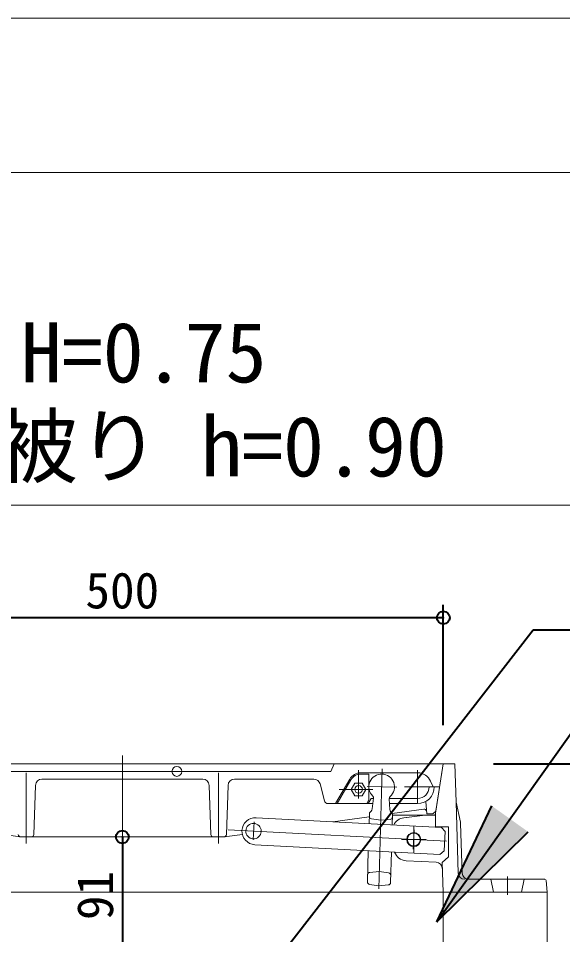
# Model space of a CAD drawing. Units: millimetres at full size, sheet at 1:20. Extents: x -5803 to 5817, y -3160 to 3160.
# Drawn here: x -869 to -445, y 2447 to 3160 of the extents above; entities that cross this region are included whole.
import ezdxf
from ezdxf.enums import TextEntityAlignment as Align

# ---------------------------------------------------------------- set-up
doc = ezdxf.new("R2010")
doc.units = ezdxf.units.MM
doc.header["$LTSCALE"] = 20
doc.header["$PDMODE"] = 32
doc.header["$PDSIZE"] = 10
for name, color, linetype, lineweight in [('0-7_TEMP01', 3, 'Continuous', 18), ('0-9_躯体', 7, 'Continuous', 9), ('0-D_図面枠', 3, 'Continuous', 18), ('0-E_寸法', 1, 'Continuous', 40)]:
    doc.layers.add(name, color=color, linetype=linetype, lineweight=lineweight)
doc.layers.add('0-F_注釈', color=1, linetype='Continuous')
doc.styles.add('ＭＳ ゴシック', font='')
doc.styles.get('ＭＳ ゴシック').set_extended_font_data('MS Gothic')

msp = doc.modelspace()

# ---------------------------------------------------------------- linework, layer by layer
at = {"layer": '0-7_TEMP01'}
for p, q in [((-4176.06, 2781.2), (1523.94, 2781.2)), ((-788.07, 2586.35), (-788.07, 2429.98)), ((-585.67, 2576.13), (-588.31, 2482.6)), ((-863.07, 2572.98), (-863.07, 2517.98)), ((-713.07, 2572.98), (-713.07, 2517.98)), ((-604.07, 2574.98), (-604.07, 2552.98)), ((-597.37, 2562.3), (-574.23, 2561.65)), ((-619.08, 2559.99), (-593.07, 2559.99)), ((-686.25, 2520.66), (-685.52, 2534.76)), ((-535.56, 2519.64), (-705.71, 2528.57)), ((-561.46, 2513.49), (-560.67, 2528.47)), ((-561.06, 2531.49), (-561.06, 2510.5)), ((-570.59, 2520.99), (-551.41, 2520.99)), ((-488.06, 2492.18), (-488.06, 2477.81)), ((-788.07, 2484.49), (-788.07, 2214.49))]:
    msp.add_line(p, q, dxfattribs=at)
msp.add_lwpolyline([(-4296.06, 3160.37), (1643.94, 3160.37), (1643.94, -919.63)], dxfattribs=at)
at = {"layer": '0-9_躯体'}
for p, q in [((-1046.07, 2579.98), (-530.07, 2579.98)), ((-538.07, 2579.98), (-1038.07, 2579.98)), ((-545.68, 2579.98), (-656.01, 2579.98)), ((-625.57, 2573.99), (-623.07, 2579.98)), ((-538.07, 2579.98), (-544.4, 2539.99)), ((-543.93, 2542.98), (-538.07, 2579.98)), ((-529.07, 2579.98), (-538.07, 2579.98)), ((-529.07, 2579.98), (-528.11, 2549.98)), ((-625.57, 2573.99), (-965.57, 2573.99)), ((-602.3, 2572.98), (-558.07, 2572.98)), ((-602.3, 2571.99), (-596.07, 2571.99)), ((-596.07, 2571.99), (-596.07, 2551.76)), ((-558.07, 2574.98), (-558.07, 2548.99)), ((-857, 2524.91), (-855.73, 2563.15)), ((-725.41, 2567.98), (-850.73, 2567.98)), ((-719.13, 2524.91), (-720.4, 2563.15)), ((-705.73, 2563.15), (-707, 2524.91)), ((-638.92, 2567.98), (-700.73, 2567.98)), ((-634.08, 2564.26), (-630.65, 2551.22)), ((-610.95, 2567.98), (-621.92, 2548.99)), ((-620.77, 2548.99), (-610.09, 2567.48)), ((-609.84, 2559.99), (-606.95, 2564.99)), ((-606.95, 2564.99), (-601.18, 2564.99)), ((-598.29, 2559.99), (-601.18, 2564.99)), ((-545.99, 2561.98), (-568.18, 2561.98)), ((-549.06, 2561.98), (-540.92, 2561.98)), ((-546.07, 2561.98), (-547.99, 2566.38)), ((-606.95, 2554.98), (-609.84, 2559.99)), ((-606.95, 2554.98), (-601.18, 2554.98)), ((-601.18, 2554.98), (-598.29, 2559.99)), ((-627.75, 2548.99), (-592.93, 2548.99)), ((-620.77, 2548.99), (-597.67, 2548.99)), ((-597.67, 2548.99), (-596.07, 2551.76)), ((-594.21, 2552.98), (-596.52, 2548.99)), ((-594.21, 2552.98), (-596.52, 2548.99)), ((-594.21, 2552.98), (-592.43, 2552.98)), ((-593.46, 2544.76), (-592.42, 2553.11)), ((-580.24, 2552.98), (-558.07, 2552.98)), ((-579.66, 2544.37), (-580.23, 2552.76)), ((-579.97, 2548.99), (-558.07, 2548.99)), ((-551.64, 2550.68), (-550.92, 2540.99)), ((-528.11, 2549.98), (-524.69, 2534.43)), ((-528.11, 2549.98), (-526.35, 2494.83)), ((-990.79, 2540.22), (-867.41, 2523)), ((-595.66, 2540.91), (-595.88, 2533.32)), ((-595.04, 2542.31), (-594.37, 2542.95)), ((-578.85, 2542.51), (-578.22, 2541.84)), ((-577.67, 2540.41), (-577.9, 2532.38)), ((-553.34, 2544.69), (-577.84, 2541.27)), ((-577.68, 2539.99), (-544.06, 2539.99)), ((-552.06, 2539.99), (-568.84, 2537.89)), ((-546.25, 2540.99), (-550.92, 2540.99)), ((-546.25, 2540.99), (-543.93, 2542.98)), ((-544.06, 2530.99), (-544.06, 2542.1)), ((-539.55, 2530.37), (-683.85, 2537.93)), ((-595.73, 2538.77), (-624.16, 2534.81)), ((-567.07, 2538.11), (-568.84, 2537.89)), ((-524.58, 2533.52), (-523.35, 2494.83)), ((-534.07, 2530.99), (-544.06, 2530.99)), ((-536.7, 2527.22), (-539.55, 2530.37)), ((-537.49, 2512.24), (-536.7, 2527.22)), ((-534.07, 2530.99), (-534.07, 2507.6)), ((-709, 2522.98), (-867.13, 2522.98)), ((-694.6, 2524.97), (-708.73, 2523)), ((-540.64, 2509.4), (-684.95, 2516.96)), ((-596.48, 2512.32), (-597.16, 2488.05)), ((-537.49, 2512.24), (-540.64, 2509.4)), ((-578.5, 2511.38), (-579.16, 2487.55)), ((-567.09, 2504.49), (-543.59, 2503.23)), ((-539.06, 2502.98), (-534.07, 2507.6)), ((-538.07, 2479.98), (-539.06, 2502.98)), ((-595.17, 2495.41), (-587.93, 2496.01)), ((-587.93, 2496.01), (-580.73, 2495.01)), ((-595.44, 2486.02), (-588.25, 2485.01)), ((-588.25, 2485.01), (-581, 2485.61)), ((-458.97, 2489.99), (-518.35, 2489.99)), ((-501.06, 2489.99), (-499.06, 2479.98)), ((-475.07, 2489.99), (-477.06, 2479.98)), ((-457.06, 2479.98), (-457.98, 2489.08)), ((-973.84, 2479.98), (-538.07, 2479.98)), ((-538.07, 2479.98), (-538.07, 2429.98)), ((-457.06, 2479.98), (-538.07, 2479.98)), ((-457.06, 2479.98), (-457.06, 2429.98))]:
    msp.add_line(p, q, dxfattribs=at)
msp.add_lwpolyline([(-594, 2537), (-586.8, 2535.99), (-579.56, 2536.59)], dxfattribs=at)
for centre, radius in [((-745.61, 2573.99), 3.81), ((-604.07, 2559.99), 3), ((-561.06, 2520.99), 5.5), ((-561.06, 2520.99), 5.25), ((-561.06, 2520.99), 5)]:
    msp.add_circle(centre, radius, dxfattribs=at)
for centre, radius, start, end in [((-602.3, 2562.98), 10, 90, 150), ((-602.3, 2562.98), 9, 90, 150), ((-586.06, 2561.98), 10, 310.777, 225.984), ((-558.07, 2561.98), 11, 23.556, 90), ((-850.73, 2562.98), 5, 90, 178.091), ((-725.41, 2562.98), 5, 1.909, 90), ((-700.73, 2562.98), 5, 90, 178.091), ((-638.92, 2562.98), 5, 14.744, 90), ((-558.07, 2561.98), 9, 270, 0), ((-558.07, 2561.98), 13, 270, 0), ((-594.4, 2553.36), 2, 352.94, 45.984), ((-578.23, 2552.89), 2, 130.777, 183.821), ((-627.75, 2551.99), 3, 194.744, 270), ((-593.66, 2540.86), 2, 133.38, 178.38), ((-596.43, 2545.12), 3, 313.38, 352.94), ((-576.67, 2544.57), 3, 183.821, 223.381), ((-579.67, 2540.47), 2, 358.381, 43.381), ((-553.06, 2542.71), 2, 4.236, 97.945), ((-684.4, 2527.45), 10.5, 87, 177), ((-685.89, 2527.53), 6, 0, 355.198), ((-593.72, 2538.98), 2, 178.381, 262.04), ((-579.72, 2538.59), 2, 274.721, 358.381), ((-567.61, 2527.97), 10, 97.125, 154.22), ((-529.58, 2533.36), 5, 1.828, 12.381), ((-684.4, 2527.45), 10.5, 177, 267), ((-867.13, 2524.98), 2, 181.909, 270), ((-859, 2524.98), 2, 270, 358.091), ((-717.13, 2524.98), 2, 181.909, 270), ((-709, 2524.98), 2, 270, 358.091), ((-566.54, 2514.49), 10, 198.853, 266.907), ((-543.86, 2498.24), 5, 2.463, 86.907), ((-595.01, 2493.42), 2, 94.721, 178.38), ((-581.01, 2493.02), 2, 358.38, 82.04), ((-521.35, 2494.99), 5, 181.828, 270), ((-518.35, 2494.99), 5, 181.828, 270), ((-595.16, 2488), 2, 178.381, 262.04), ((-581.16, 2487.6), 2, 274.721, 358.381), ((-458.97, 2488.98), 1, 5.711, 90)]:
    msp.add_arc(centre, radius, start, end, dxfattribs=at)
at = {"layer": '0-D_図面枠'}
msp.add_lwpolyline([(-4176.06, 3040.37), (1523.94, 3040.37), (1523.94, -799.63), (-4176.06, -799.63)], close=True, dxfattribs=at)
at = {"layer": '0-E_寸法'}
for p, q in [((-538.07, 2609.98), (-538.07, 2703.69)), ((-538.07, 2693.69), (-1038.07, 2693.69)), ((-766.5, 2300.28), (-468.06, 2684.24)), ((-468.06, 2684.24), (-96.36, 2684.24)), ((-543.18, 2456.81), (-432.23, 2612.57)), ((-499.06, 2579.98), (-169.91, 2579.98)), ((-499.06, 2579.98), (-73.09, 2579.98)), ((-499.06, 2579.98), (-268.22, 2579.98)), ((-543.18, 2456.81), (-500.19, 2547.09)), ((-543.18, 2456.81), (-471.9, 2526.95)), ((-788.07, 2522.98), (-788.07, 2431.99))]:
    msp.add_line(p, q, dxfattribs=at)
for p in [(-538.07, 2693.69), (-788.07, 2522.98)]:
    msp.add_point(p, dxfattribs=at)
msp.add_solid([(-500.19, 2547.09), (-471.9, 2526.95), (-543.18, 2456.81)], dxfattribs=at)

# ---------------------------------------------------------------- texts
at = {"layer": '0-E_寸法', "style": 'ＭＳ ゴシック'}
msp.add_text('500', height=28.15, dxfattribs=at).set_placement((-816.87, 2692.47), align=Align.BOTTOM_LEFT)
msp.add_text('91', height=28.15, rotation=90, dxfattribs=at).set_placement((-786.85, 2458.28), align=Align.BOTTOM_LEFT)
at = {"layer": '0-F_注釈', "style": 'ＭＳ ゴシック'}
for s, p in [('H=0.75', (-867.23, 2862.8)), ('土被り h=0.90', (-950.69, 2789.59))]:
    msp.add_text(s, height=46.92, dxfattribs=at).set_placement(p, align=Align.BOTTOM_LEFT)

doc.saveas('drawing.dxf')
